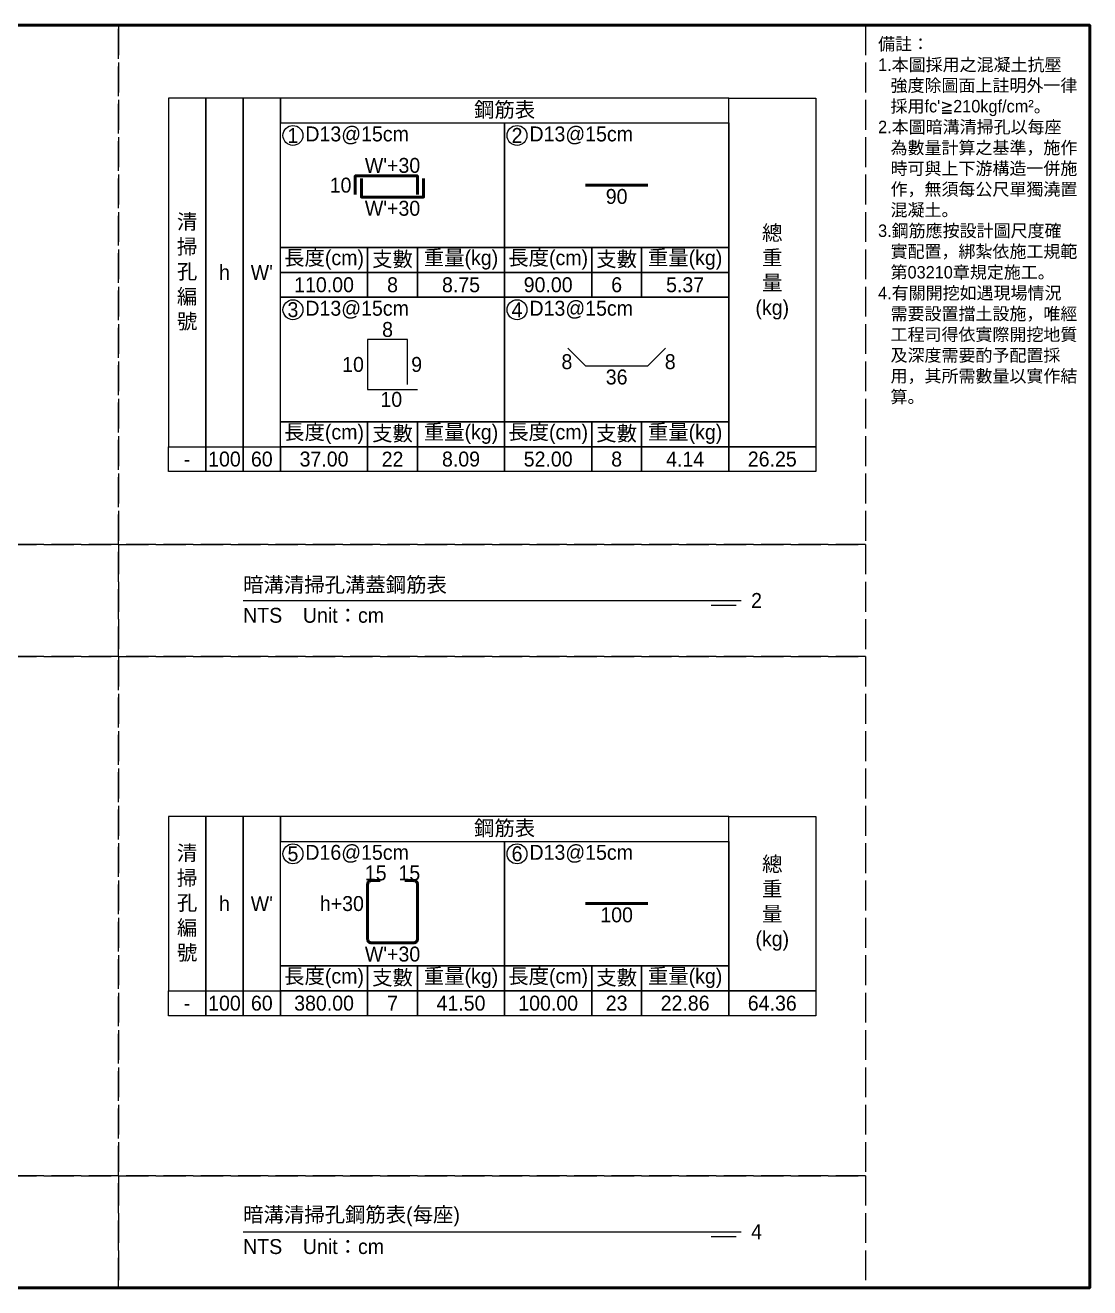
# Model space of a CAD drawing. Extents: x -7340 to 3675, y -3342 to 777.
# Drawn here: x -428 to 0, y -507 to 0 of the extents above; entities that cross this region are included whole.
import ezdxf

# ---------------------------------------------------------------- set-up
doc = ezdxf.new("R2010")
doc.units = 0
doc.header["$MEASUREMENT"] = 0
doc.linetypes.add('ACAD_ISO02W100', pattern=[15, 12, -3])
for name, color, linetype, lineweight in [('一、1.基本-圖框', 7, 'Continuous', 20), ('一、3.基本-變更', 1, 'Continuous', 50), ('二、5.繪圖-鋼筋', 60, 'Continuous', 50)]:
    doc.layers.add(name, color=color, linetype=linetype, lineweight=lineweight)
doc.layers.add('一、4.基本-隱藏', color=9, linetype='ACAD_ISO02W100', lineweight=20, plot=False)
doc.layers.add('三、1.文字-說明文字', color=2, linetype='Continuous')
doc.layers.add('三、3.文字-註解文字', color=2, linetype='Continuous')
doc.styles.add('次圖名(詳圖)', font='MS PGothic.ttf', dxfattribs={"height": 6})
doc.styles.add('註解文字(詳圖)', font='MS PGothic.ttf', dxfattribs={"height": 5})

msp = doc.modelspace()

# ---------------------------------------------------------------- linework, layer by layer
at = {"layer": '一、1.基本-圖框'}
for points in [[(-370, -169.25), (-355, -169.25), (-355, -29.25), (-370, -29.25)], [(-355, -169.25), (-340, -169.25), (-340, -29.25), (-355, -29.25)], [(-340, -169.25), (-325, -169.25), (-325, -29.25), (-340, -29.25)], [(-325, -39.25), (-145, -39.25), (-145, -29.25), (-325, -29.25)], [(-110, -169.25), (-145, -169.25), (-145, -29.25), (-110, -29.25)], [(-325, -39.25), (-235, -39.25), (-235, -89.25), (-325, -89.25)], [(-235, -39.25), (-145, -39.25), (-145, -89.25), (-235, -89.25)], [(-325, -89.25), (-290, -89.25), (-290, -99.25), (-325, -99.25)], [(-290, -89.25), (-270, -89.25), (-270, -99.25), (-290, -99.25)], [(-270, -89.25), (-235, -89.25), (-235, -99.25), (-270, -99.25)], [(-235, -89.25), (-200, -89.25), (-200, -99.25), (-235, -99.25)], [(-200, -89.25), (-180, -89.25), (-180, -99.25), (-200, -99.25)], [(-180, -89.25), (-145, -89.25), (-145, -99.25), (-180, -99.25)], [(-325, -99.25), (-290, -99.25), (-290, -109.25), (-325, -109.25)], [(-290, -99.25), (-270, -99.25), (-270, -109.25), (-290, -109.25)], [(-270, -99.25), (-235, -99.25), (-235, -109.25), (-270, -109.25)], [(-235, -99.25), (-200, -99.25), (-200, -109.25), (-235, -109.25)], [(-200, -99.25), (-180, -99.25), (-180, -109.25), (-200, -109.25)], [(-180, -99.25), (-145, -99.25), (-145, -109.25), (-180, -109.25)], [(-325, -109.25), (-235, -109.25), (-235, -159.25), (-325, -159.25)], [(-235, -109.25), (-145, -109.25), (-145, -159.25), (-235, -159.25)], [(-325, -159.25), (-290, -159.25), (-290, -169.25), (-325, -169.25)], [(-290, -159.25), (-270, -159.25), (-270, -169.25), (-290, -169.25)], [(-270, -159.25), (-235, -159.25), (-235, -169.25), (-270, -169.25)], [(-235, -159.25), (-200, -159.25), (-200, -169.25), (-235, -169.25)], [(-200, -159.25), (-180, -159.25), (-180, -169.25), (-200, -169.25)], [(-180, -159.25), (-145, -159.25), (-145, -169.25), (-180, -169.25)], [(-370, -169.25), (-355, -169.25), (-355, -179.25), (-370, -179.25)], [(-355, -169.25), (-340, -169.25), (-340, -179.25), (-355, -179.25)], [(-340, -169.25), (-325, -169.25), (-325, -179.25), (-340, -179.25)], [(-325, -169.25), (-290, -169.25), (-290, -179.25), (-325, -179.25)], [(-290, -169.25), (-270, -169.25), (-270, -179.25), (-290, -179.25)], [(-270, -169.25), (-235, -169.25), (-235, -179.25), (-270, -179.25)], [(-235, -169.25), (-200, -169.25), (-200, -179.25), (-235, -179.25)], [(-200, -169.25), (-180, -169.25), (-180, -179.25), (-200, -179.25)], [(-180, -169.25), (-145, -169.25), (-145, -179.25), (-180, -179.25)], [(-145, -169.25), (-110, -169.25), (-110, -179.25), (-145, -179.25)], [(-370, -387.75), (-355, -387.75), (-355, -317.75), (-370, -317.75)], [(-355, -387.75), (-340, -387.75), (-340, -317.75), (-355, -317.75)], [(-340, -387.75), (-325, -387.75), (-325, -317.75), (-340, -317.75)], [(-325, -327.75), (-145, -327.75), (-145, -317.75), (-325, -317.75)], [(-110, -387.75), (-145, -387.75), (-145, -317.75), (-110, -317.75)], [(-325, -327.75), (-235, -327.75), (-235, -377.75), (-325, -377.75)], [(-235, -327.75), (-145, -327.75), (-145, -377.75), (-235, -377.75)], [(-325, -377.75), (-290, -377.75), (-290, -387.75), (-325, -387.75)], [(-290, -377.75), (-270, -377.75), (-270, -387.75), (-290, -387.75)], [(-270, -377.75), (-235, -377.75), (-235, -387.75), (-270, -387.75)], [(-235, -377.75), (-200, -377.75), (-200, -387.75), (-235, -387.75)], [(-200, -377.75), (-180, -377.75), (-180, -387.75), (-200, -387.75)], [(-180, -377.75), (-145, -377.75), (-145, -387.75), (-180, -387.75)], [(-370, -387.75), (-355, -387.75), (-355, -397.75), (-370, -397.75)], [(-355, -387.75), (-340, -387.75), (-340, -397.75), (-355, -397.75)], [(-340, -387.75), (-325, -387.75), (-325, -397.75), (-340, -397.75)], [(-325, -387.75), (-290, -387.75), (-290, -397.75), (-325, -397.75)], [(-290, -387.75), (-270, -387.75), (-270, -397.75), (-290, -397.75)], [(-270, -387.75), (-235, -387.75), (-235, -397.75), (-270, -397.75)], [(-235, -387.75), (-200, -387.75), (-200, -397.75), (-235, -397.75)], [(-200, -387.75), (-180, -387.75), (-180, -397.75), (-200, -397.75)], [(-180, -387.75), (-145, -387.75), (-145, -397.75), (-180, -397.75)], [(-145, -387.75), (-110, -387.75), (-110, -397.75), (-145, -397.75)]]:
    msp.add_lwpolyline(points, close=True, dxfattribs=at)
at = {"layer": '一、3.基本-變更'}
msp.add_lwpolyline([(-3420, 0), (0, 0), (0, -507), (-3420, -507)], close=True, dxfattribs=at)
at = {"layer": '一、4.基本-隱藏'}
for points in [[(-780, 0), (0, 0), (0, -507), (-780, -507)], [(-780, 0), (-390, 0), (-390, -208.5), (-780, -208.5)], [(-390, 0), (-90, 0), (-90, -208.5), (-390, -208.5)], [(-780, -208.5), (-390, -208.5), (-390, -253.5), (-780, -253.5)], [(-390, -208.5), (-90, -208.5), (-90, -253.5), (-390, -253.5)], [(-780, -253.5), (-390, -253.5), (-390, -462), (-780, -462)], [(-390, -253.5), (-90, -253.5), (-90, -462), (-390, -462)], [(-780, -462), (-390, -462), (-390, -507), (-780, -507)], [(-390, -462), (-90, -462), (-90, -507), (-390, -507)]]:
    msp.add_lwpolyline(points, close=True, dxfattribs=at)
msp.add_lwpolyline([(-780, -507), (0, -507)], dxfattribs=at)
at = {"layer": '三、3.文字-註解文字'}
for points in [[(-274, -144.25), (-274, -126.25), (-290, -126.25), (-290, -146.25), (-270, -146.25)], [(-209.571, -129.679), (-202.5, -136.75), (-177.5, -136.75), (-170.429, -129.679)], [(-340, -231), (-140, -231)], [(-142, -233), (-152, -233)], [(-340, -484.5), (-140, -484.5)], [(-142, -486.5), (-152, -486.5)]]:
    msp.add_lwpolyline(points, dxfattribs=at)
for centre in [(-320, -44.25), (-230, -44.25), (-320, -114.25), (-230, -114.25), (-320, -332.75), (-230, -332.75)]:
    msp.add_circle(centre, 4, dxfattribs=at)
at = {"layer": '二、5.繪圖-鋼筋'}
for points in [[(-295, -68), (-295, -60.5), (-270, -60.5), (-270, -68)], [(-292.5, -61.5), (-292.5, -69), (-267.5, -69), (-267.5, -61.5)], [(-202.5, -64.25), (-177.5, -64.25)], [(-202.5, -352.75), (-177.5, -352.75)]]:
    msp.add_lwpolyline(points, dxfattribs=at)
msp.add_lwpolyline([(-285, -343.5), (-288.5, -343.5, 0.4142136), (-290, -345), (-290, -367, 0.4142136), (-288.5, -368.5), (-271.5, -368.5, 0.4142136), (-270, -367), (-270, -345, 0.4142136), (-271.5, -343.5), (-275, -343.5)], format="xyb", dxfattribs=at)

# ---------------------------------------------------------------- texts
at = {"layer": '一、1.基本-圖框', "char_height": 6, "attachment_point": 5, "style": '註解文字(詳圖)'}
for s, width, insert in [('{\\fMS PGothic|b0|i0|c128|p34;鋼筋表}', 94.24964, (-235, -34.25)), ('清掃孔{\\fMS PGothic|b0|i0|c128|p34;編號}', 12.98354, (-362.5, -99.25)), ('{\\fMS PGothic|b0|i0|c128|p34;總重量(kg)}', 6, (-127.5, -99.25)), ('{\\fMS PGothic|b0|i0|c128|p34;長度(cm)}', 35.02324, (-307.5, -94.25)), ('{\\fMS PGothic|b0|i0|c128|p34;支數}', 19.27354, (-280, -94.25)), ('{\\fMS PGothic|b0|i0|c128|p34;重量(kg)}', 30.27214, (-252.5, -94.25)), ('{\\fMS PGothic|b0|i0|c128|p34;長度(cm)}', 35.02324, (-217.5, -94.25)), ('{\\fMS PGothic|b0|i0|c128|p34;支數}', 19.27354, (-190, -94.25)), ('{\\fMS PGothic|b0|i0|c128|p34;重量(kg)}', 30.27214, (-162.5, -94.25)), ('{\\fMS PGothic|b0|i0|c128|p34;h}', 12.98354, (-347.5, -99.25)), ("W'", 22.32258, (-332.5, -99.25)), ('{\\fMS PGothic|b0|i0|c128|p34;長度(cm)}', 35.02324, (-307.5, -164.25)), ('{\\fMS PGothic|b0|i0|c128|p34;支數}', 19.27354, (-280, -164.25)), ('{\\fMS PGothic|b0|i0|c128|p34;重量(kg)}', 30.27214, (-252.5, -164.25)), ('{\\fMS PGothic|b0|i0|c128|p34;長度(cm)}', 35.02324, (-217.5, -164.25)), ('{\\fMS PGothic|b0|i0|c128|p34;支數}', 19.27354, (-190, -164.25)), ('{\\fMS PGothic|b0|i0|c128|p34;重量(kg)}', 30.27214, (-162.5, -164.25)), ('{\\fMS PGothic|b0|i0|c128|p34;鋼筋表}', 94.24964, (-235, -322.75)), ('清掃孔{\\fMS PGothic|b0|i0|c128|p34;編號}', 12.98354, (-362.5, -352.75)), ('{\\fMS PGothic|b0|i0|c128|p34;總重量(kg)}', 6, (-127.5, -352.75)), ('{\\fMS PGothic|b0|i0|c128|p34;h}', 12.98354, (-347.5, -352.75)), ("W'", 22.32258, (-332.5, -352.75)), ('{\\fMS PGothic|b0|i0|c128|p34;長度(cm)}', 35.02324, (-307.5, -382.75)), ('{\\fMS PGothic|b0|i0|c128|p34;支數}', 19.27354, (-280, -382.75)), ('{\\fMS PGothic|b0|i0|c128|p34;重量(kg)}', 30.27214, (-252.5, -382.75)), ('{\\fMS PGothic|b0|i0|c128|p34;長度(cm)}', 35.02324, (-217.5, -382.75)), ('{\\fMS PGothic|b0|i0|c128|p34;支數}', 19.27354, (-190, -382.75)), ('{\\fMS PGothic|b0|i0|c128|p34;重量(kg)}', 30.27214, (-162.5, -382.75))]:
    msp.add_mtext_dynamic_manual_height_columns(s, width=width, gutter_width=30, heights=[0], dxfattribs=dict(at, insert=insert))
at = {"layer": '三、1.文字-說明文字', "insert": (-85, -5), "char_height": 5, "attachment_point": 1, "style": '註解文字(詳圖)'}
msp.add_mtext_dynamic_manual_height_columns("{\\fMS PGothic|b0|i0|c128|p34;備註：\\P\\pi-5,l5;1.本圖採用之混凝土抗壓強度除圖面上註明外一律採用fc'≧210kgf/cm²。\\P2.本圖暗溝清掃孔以每座為數量計算之基準，施作時可與上下游構造一併施作，無須每公尺單獨澆置混凝土。\\P3.鋼筋應按設計圖尺度確實配置，綁紮依施工規範第03210章規定施工。\\P4.有關開挖如遇現場情況需要設置擋土設施，唯經工程司得依實際開挖地質及深度需要酌予配置採用，其所需數量以實作結算。}", width=80, gutter_width=30, heights=[0], dxfattribs=at)
at = {"layer": '三、3.文字-註解文字', "char_height": 6}
for s, width, gutter_width, insert, attachment_point, style in [('D13@15cm', 6.06582, 30, (-315, -44.25), 4, '註解文字(詳圖)'), ('{\\fMS PGothic|b0|i0|c128|p34;D1}3{\\fMS PGothic|b0|i0|c128|p34;@}1{\\fMS PGothic|b0|i0|c128|p34;5cm}', 6.06582, 30, (-225, -44.25), 4, '註解文字(詳圖)'), ('1', 8.38231, 30, (-320, -44.25), 5, '註解文字(詳圖)'), ('2', 8.38231, 30, (-230, -44.25), 5, '註解文字(詳圖)'), ('110.00', 9.06048, 30, (-307.5, -104.25), 5, '註解文字(詳圖)'), ('8', 9.06048, 30, (-280, -104.25), 5, '註解文字(詳圖)'), ('8.75', 9.06048, 30, (-252.5, -104.25), 5, '註解文字(詳圖)'), ('90.00', 9.06048, 30, (-217.5, -104.25), 5, '註解文字(詳圖)'), ('6', 9.06048, 30, (-190, -104.25), 5, '註解文字(詳圖)'), ('5.37', 9.06048, 30, (-162.5, -104.25), 5, '註解文字(詳圖)'), ('3', 8.38231, 30, (-320, -114.25), 5, '註解文字(詳圖)'), ('D13@15cm', 6.06582, 30, (-315, -114.25), 4, '註解文字(詳圖)'), ('4', 8.38231, 30, (-230, -114.25), 5, '註解文字(詳圖)'), ('D13@15cm', 6.06582, 30, (-225, -114.25), 4, '註解文字(詳圖)'), ('100', 9.06048, 30, (-347.5, -174.25), 5, '註解文字(詳圖)'), ('6{\\fMS PGothic|b0|i0|c128|p34;0}', 9.06048, 30, (-332.5, -174.25), 5, '註解文字(詳圖)'), ('37.00', 9.06048, 30, (-307.5, -174.25), 5, '註解文字(詳圖)'), ('22', 9.06048, 30, (-280, -174.25), 5, '註解文字(詳圖)'), ('8.09', 9.06048, 30, (-252.5, -174.25), 5, '註解文字(詳圖)'), ('52.00', 9.06048, 30, (-217.5, -174.25), 5, '註解文字(詳圖)'), ('8', 9.06048, 30, (-190, -174.25), 5, '註解文字(詳圖)'), ('4.14', 9.06048, 30, (-162.5, -174.25), 5, '註解文字(詳圖)'), ('26.25', 9.06048, 30, (-127.5, -174.25), 5, '註解文字(詳圖)'), ('-', 9.06048, 30, (-362.5, -174.25), 5, '註解文字(詳圖)'), ('{\\fMS PGothic|b0|i0|c128|p34;暗溝清掃孔}溝蓋{\\fMS PGothic|b0|i0|c128|p34;鋼筋表}', 134.12151, 15, (-340, -225), 4, '次圖名(詳圖)'), ('2', 3, 15, (-136, -231), 4, '次圖名(詳圖)'), ('NTS{\\fMS PGothic|b0|i0|c128|p34;^IUnit：cm}', 136.03259, 15, (-340, -237), 4, '次圖名(詳圖)'), ('{\\fMS PGothic|b0|i0|c128|p34;D1}6{\\fMS PGothic|b0|i0|c128|p34;@15cm}', 6.06582, 30, (-315, -332.75), 4, '註解文字(詳圖)'), ('{\\fMS PGothic|b0|i0|c128|p34;D1}3{\\fMS PGothic|b0|i0|c128|p34;@}1{\\fMS PGothic|b0|i0|c128|p34;5cm}', 6.06582, 30, (-225, -332.75), 4, '註解文字(詳圖)'), ('5', 8.38231, 30, (-320, -332.75), 5, '註解文字(詳圖)'), ('6', 8.38231, 30, (-230, -332.75), 5, '註解文字(詳圖)'), ('100', 9.06048, 30, (-347.5, -392.75), 5, '註解文字(詳圖)'), ('6{\\fMS PGothic|b0|i0|c128|p34;0}', 9.06048, 30, (-332.5, -392.75), 5, '註解文字(詳圖)'), ('380.00', 9.06048, 30, (-307.5, -392.75), 5, '註解文字(詳圖)'), ('7', 9.06048, 30, (-280, -392.75), 5, '註解文字(詳圖)'), ('41.50', 9.06048, 30, (-252.5, -392.75), 5, '註解文字(詳圖)'), ('{\\fMS PGothic|b0|i0|c128|p34;100}.00', 9.06048, 30, (-217.5, -392.75), 5, '註解文字(詳圖)'), ('23', 9.06048, 30, (-190, -392.75), 5, '註解文字(詳圖)'), ('22.86', 9.06048, 30, (-162.5, -392.75), 5, '註解文字(詳圖)'), ('64.36', 9.06048, 30, (-127.5, -392.75), 5, '註解文字(詳圖)'), ('-', 9.06048, 30, (-362.5, -392.75), 5, '註解文字(詳圖)'), ('{\\fMS PGothic|b0|i0|c128|p34;暗溝清掃孔鋼筋表}(每座)', 134.12151, 15, (-340, -478.5), 4, '次圖名(詳圖)'), ('4', 3, 15, (-136, -484.5), 4, '次圖名(詳圖)'), ('NTS{\\fMS PGothic|b0|i0|c128|p34;^IUnit：cm}', 136.03259, 15, (-340, -490.5), 4, '次圖名(詳圖)')]:
    msp.add_mtext_dynamic_manual_height_columns(s, width=width, gutter_width=gutter_width, heights=[0], dxfattribs=dict(at, insert=insert, attachment_point=attachment_point, style=style))
at = {"layer": '二、5.繪圖-鋼筋', "char_height": 6, "style": '註解文字(詳圖)'}
for s, width, insert, attachment_point in [("{\\fMS PGothic|b0|i0|c128|p34;W'}+3{\\fMS PGothic|b0|i0|c128|p34;0}", 3.56631, (-280, -53.277), 2), ('{\\fMS PGothic|b0|i0|c128|p34;10}', 8.87231, (-296.5, -64.25), 6), ('90', 3.56631, (-190, -65.75), 2), ("{\\fMS PGothic|b0|i0|c128|p34;W'}+3{\\fMS PGothic|b0|i0|c128|p34;0}", 3.56631, (-280, -70.5), 2), ('{\\fMS PGothic|b0|i0|c128|p34;8}', 3.56631, (-282, -125.25), 8), ('{\\fMS PGothic|b0|i0|c128|p34;10}', 8.87231, (-291.5, -136.25), 6), ('9', 8.87231, (-272.5, -136.25), 4), ('8', 3.56631, (-209.978, -132.106), 2), ('8', 3.56631, (-168.482, -132.106), 2), ('36', 3.56631, (-190, -138.25), 2), ('10', 3.56631, (-280.5, -147.25), 2), ('15', 8.87231, (-286.75, -343.5), 8), ('15', 8.87231, (-273.25, -343.5), 8), ('{\\fMS PGothic|b0|i0|c128|p34;h+}3{\\fMS PGothic|b0|i0|c128|p34;0}', 8.87231, (-291.5, -352.75), 6), ('100', 3.56631, (-190, -354.25), 2), ("{\\fMS PGothic|b0|i0|c128|p34;W'+}3{\\fMS PGothic|b0|i0|c128|p34;0}", 3.56631, (-280, -370), 2)]:
    msp.add_mtext_dynamic_manual_height_columns(s, width=width, gutter_width=30, heights=[0], dxfattribs=dict(at, insert=insert, attachment_point=attachment_point))

doc.saveas('drawing.dxf')
